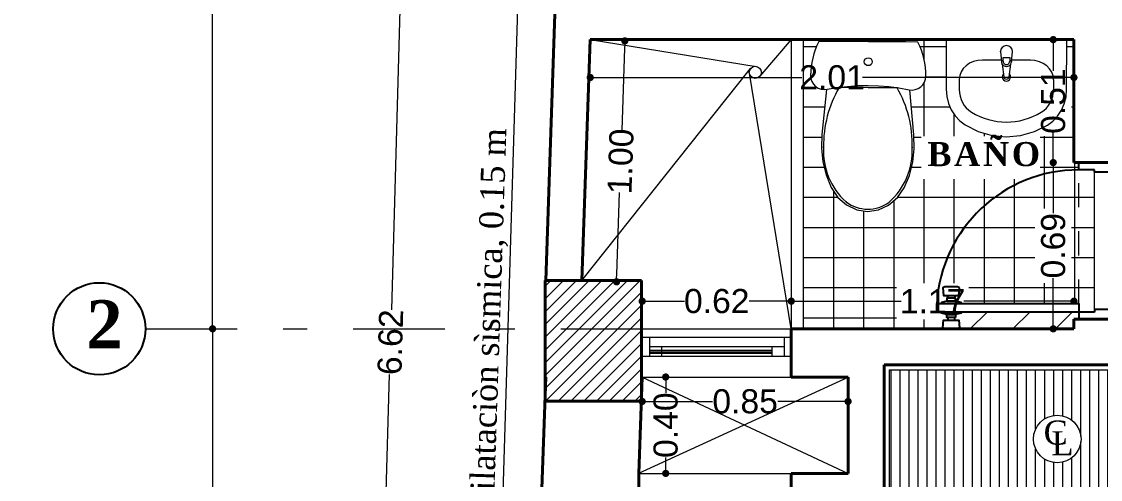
# Model space of a CAD drawing. Header units: inches. Extents: x 2908 to 3459, y -3172 to -55.
# Drawn here: x 3277.314 to 3281.791, y -185.343 to -183.443 of the extents above; entities that cross this region are included whole.
import ezdxf

# ---------------------------------------------------------------- set-up
doc = ezdxf.new("R2010")
doc.units = ezdxf.units.IN
doc.header["$MEASUREMENT"] = 0
doc.linetypes.add('ACAD_ISO03W100', pattern=[30, 12, -18])
doc.linetypes.add('DASHDOT', pattern=[25.4, 12.7, -6.35, 0, -6.35])
for name, color, linetype, lineweight in [('Capa2', 1, 'Continuous', 25), ('COTA', 1, 'Continuous', 9), ('Cotas', 8, 'Continuous', 18), ('E-EJES', 1, 'DASHDOT', 5), ('Estructura', 1, 'Continuous', 40), ('Interior - Furniture _Pen_No__75', 250, 'Continuous', 20), ('linea de linderos', 3, 'Continuous', 30), ('linmesa de proyecciones', 95, 'ACAD_ISO03W100', 5), ('MARCOS VENTANAS', 147, 'Continuous', 18), ('muebles madera', 44, 'Continuous', 18), ('muros 2', 5, 'Continuous', 40), ('muros bajitos', 4, 'Continuous', 15), ('PISO', 33, 'Continuous', 18)]:
    doc.layers.add(name, color=color, linetype=linetype, lineweight=lineweight)
for name, color, linetype in [('MUE', 124, 'Continuous'), ('TEXTO', 4, 'Continuous'), ('VIDRIOS', 130, 'Continuous')]:
    doc.layers.add(name, color=color, linetype=linetype)
doc.styles.add('Arial new', font='arial.ttf')
doc.styles.add('CONSTRUCTORA', font='times.ttf', dxfattribs={"height": 0.3})
doc.dimstyles.new('GUS', dxfattribs={"dimtxt": 0.1, "dimasz": 0.03, "dimexe": 0.05, "dimexo": 0.05, "dimgap": 0.005, "dimtad": 0, "dimzin": 1, "dimdsep": 46, "dimtxsty": 'Arial new', "dimblk": 'DOT', "dimcen": 0.01, "dimse1": 1, "dimse2": 1, "dimclrd": 1, "dimclre": 252, "dimclrt": 1, "dimaunit": 1, "dimadec": 0, "dimazin": 2, "dimtfac": 1, "dimtmove": 0, "dimatfit": 2, "dimldrblk": 'ARCHTICK', "dimfxl": 1, "dimlwd": -1, "dimlwe": -1, "dimarcsym": 1})

# ---------------------------------------------------------------- blocks, each defined once
blk = doc.blocks.new('_Dot')
at = {"color": 0, "linetype": 'ByBlock', "lineweight": -2}
blk.add_line((-0.5, 0), (-1, 0), dxfattribs=at)
at = {"color": 0, "linetype": 'ByBlock', "const_width": 0.5}
blk.add_lwpolyline([(-0.25, 0, 1), (0.25, 0, 1)], format="xyb", close=True, dxfattribs=at)
blk = doc.blocks.new('*D4509')
at = {"layer": 'COTA', "color": 1, "linetype": 'Continuous', "transparency": 16777216}
for p, q in [((3278.9373, -181.4933), (3278.8485, -184.6391)), ((3278.752, -188.054), (3278.8409, -184.9083))]:
    blk.add_line(p, q, dxfattribs=at)
at = {"layer": 'Defpoints', "color": 0, "transparency": 16777216}
for p in [(3278.9382, -181.4634), (3279.5802, -181.4815, -1.031), (3279.3932, -188.1022, -1.031)]:
    blk.add_point(p, dxfattribs=at)
at = {"layer": 'COTA', "color": 1, "transparency": 16777216, "xscale": 0.03, "yscale": 0.03, "zscale": 0.03}
for p, rotation in [((3278.9382, -181.4634), 88.38233466526347), ((3278.7512, -188.084), 268.3823346652634)]:
    blk.add_blockref('_Dot', p, dxfattribs=dict(at, rotation=rotation))
at = {"layer": 'COTA', "color": 1, "transparency": 16777216, "insert": (3278.8447, -184.7737), "char_height": 0.1, "attachment_point": 5, "rotation": 88.3823, "style": 'Arial new'}
blk.add_mtext('6.62', dxfattribs=at)
blk = doc.blocks.new('_ArchTick')
at = {"color": 0, "linetype": 'ByBlock', "const_width": 0.15}
blk.add_lwpolyline([(-0.5, -0.5), (0.5, 0.5)], dxfattribs=at)
blk = doc.blocks.new('LAVAMANOS PLANTA 2')
at = {"layer": 'Interior - Furniture _Pen_No__75', "color": 102, "linetype": 'Continuous'}
for p, q in [((2182.2038, 1651.3478), (2182.2038, 1651.1441)), ((2182.7038, 1651.3478), (2182.2038, 1651.3478)), ((2182.7038, 1651.1441), (2182.7038, 1651.3478)), ((2182.4288, 1651.3007), (2182.4328, 1651.2587)), ((2182.4402, 1651.2609), (2182.4402, 1651.2758)), ((2182.4402, 1651.2758), (2182.4674, 1651.2758)), ((2182.4674, 1651.2758), (2182.4674, 1651.2609)), ((2182.4748, 1651.2587), (2182.4788, 1651.3007)), ((2182.4322, 1651.2657), (2182.3548, 1651.2657)), ((2182.4361, 1651.2492), (2182.4427, 1651.1963)), ((2182.4649, 1651.1963), (2182.4716, 1651.2492)), ((2182.5529, 1651.2657), (2182.4755, 1651.2657)), ((2182.2582, 1651.1848), (2182.2582, 1651.1441)), ((2182.6495, 1651.1848), (2182.6495, 1651.1441)), ((2182.2038, 1651.1441), (2182.2062, 1651.1141)), ((2182.7014, 1651.1141), (2182.7038, 1651.1441)), ((2182.2062, 1651.1141), (2182.2134, 1651.0851)), ((2182.6943, 1651.0851), (2182.7014, 1651.1141)), ((2182.2134, 1651.0851), (2182.2251, 1651.058)), ((2182.2251, 1651.058), (2182.2409, 1651.0336)), ((2182.6668, 1651.0336), (2182.6826, 1651.058)), ((2182.6826, 1651.058), (2182.6943, 1651.0851)), ((2182.2409, 1651.0336), (2182.2604, 1651.0128)), ((2182.2604, 1651.0128), (2182.2829, 1650.9961)), ((2182.6248, 1650.9961), (2182.6473, 1651.0128)), ((2182.6473, 1651.0128), (2182.6668, 1651.0336)), ((2182.2829, 1650.9961), (2182.3372, 1650.9695)), ((2182.3372, 1650.9695), (2182.3947, 1650.9532)), ((2182.513, 1650.9532), (2182.5705, 1650.9695)), ((2182.5705, 1650.9695), (2182.6248, 1650.9961)), ((2182.3947, 1650.9532), (2182.4538, 1650.9478)), ((2182.4538, 1650.9478), (2182.513, 1650.9532))]:
    blk.add_line(p, q, dxfattribs=at)
for centre, major_axis, ratio, start_param, end_param in [((2182.4538, 1651.3007), (-0.0177, 0.0177), 1, 3.926991, 7.068583), ((2182.3549, 1651.1848), (-0.0967, 0), 0.835889, -1.570796, 0), ((2182.4538, 1651.2606), (0.0149, 0.0149), 1, 2.446421, 2.928157), ((2182.4538, 1651.2606), (0.0149, 0.0149), 1, 2.928157, 4.925825), ((2182.4538, 1651.2609), (-0.00962, 0.00962), 1, 0.785398, 3.926991), ((2182.4538, 1651.2606), (-0.0149, 0.0149), 1, 3.355029, 3.836764), ((2182.5527, 1651.1848), (0.0967, 0), 0.835889, 0, 1.570796), ((2182.4538, 1651.1959), (0.0124, 0.0124), 1, 7.869913, 12.550439), ((2182.4538, 1651.1977), (0.00791, 0.00791), 1, 2.480792, 5.373189), ((2182.3548, 1651.1441), (0, 0.1077), 0.896739, 1.570796, 2.644618), ((2182.5529, 1651.1441), (0, 0.1077), 0.896739, 3.638567, 4.712389), ((2182.4538, 1651.3478), (0, 0.3394), 0.896739, 2.644618, 3.638567)]:
    blk.add_ellipse(centre, major_axis=major_axis, ratio=ratio, start_param=start_param, end_param=end_param, dxfattribs=at)
for p in [(2182.4288, 1651.3007), (2182.4361, 1651.2492), (2182.4748, 1651.2587), (2182.4649, 1651.1963)]:
    blk.add_point(p, dxfattribs=at)
blk = doc.blocks.new('SANITARIO PLANTA 2')
at = {"layer": 'Interior - Furniture _Pen_No__75', "color": 102, "linetype": 'Continuous'}
for p, q in [((2181.7574, 1651.3327), (2181.7512, 1651.3172)), ((2181.7645, 1651.3478), (2181.7574, 1651.3327)), ((2182.138, 1651.3478), (2181.7645, 1651.3478)), ((2182.0922, 1651.3478), (2181.8103, 1651.3478)), ((2182.1451, 1651.3327), (2182.138, 1651.3478)), ((2182.1513, 1651.3172), (2182.1451, 1651.3327)), ((2181.7415, 1651.2853), (2181.7381, 1651.269)), ((2181.7459, 1651.3014), (2181.7415, 1651.2853)), ((2181.7512, 1651.3172), (2181.7459, 1651.3014)), ((2182.1566, 1651.3014), (2182.1513, 1651.3172)), ((2182.161, 1651.2853), (2182.1566, 1651.3014)), ((2182.1644, 1651.269), (2182.161, 1651.2853)), ((2181.7357, 1651.2525), (2181.7342, 1651.2359)), ((2181.7381, 1651.269), (2181.7357, 1651.2525)), ((2182.1668, 1651.2525), (2182.1644, 1651.269)), ((2182.1683, 1651.2359), (2182.1668, 1651.2525)), ((2181.7342, 1651.2359), (2181.7337, 1651.2193)), ((2181.7337, 1651.2193), (2181.735, 1651.2077)), ((2181.735, 1651.2077), (2181.7388, 1651.1968)), ((2182.1637, 1651.1968), (2182.1675, 1651.2077)), ((2182.1675, 1651.2077), (2182.1687, 1651.2193)), ((2182.1687, 1651.2193), (2182.1683, 1651.2359)), ((2181.7388, 1651.1968), (2181.7449, 1651.1869)), ((2181.7449, 1651.1869), (2181.753, 1651.1786)), ((2181.753, 1651.1786), (2181.7628, 1651.1723)), ((2181.7628, 1651.1723), (2181.7737, 1651.1683)), ((2181.7737, 1651.1683), (2181.7852, 1651.1668)), ((2181.7936, 1651.1675), (2181.7779, 1650.9974)), ((2181.7852, 1651.1668), (2181.7967, 1651.1678)), ((2181.7967, 1651.1678), (2181.835, 1651.1746)), ((2181.835, 1651.1746), (2181.8736, 1651.1794)), ((2181.9512, 1651.1747), (2181.8423, 1651.1747)), ((2181.8736, 1651.1794), (2181.9124, 1651.1824)), ((2181.9124, 1651.1824), (2181.9512, 1651.1833)), ((2181.9512, 1651.1833), (2181.9901, 1651.1824)), ((2182.0602, 1651.1747), (2181.9512, 1651.1747)), ((2181.9901, 1651.1824), (2182.0289, 1651.1794)), ((2182.0289, 1651.1794), (2182.0675, 1651.1746)), ((2182.0675, 1651.1746), (2182.1057, 1651.1678)), ((2182.1057, 1651.1678), (2182.1173, 1651.1668)), ((2182.1246, 1650.9974), (2182.1089, 1651.1675)), ((2182.1173, 1651.1668), (2182.1288, 1651.1683)), ((2182.1288, 1651.1683), (2182.1397, 1651.1723)), ((2182.1397, 1651.1723), (2182.1494, 1651.1786)), ((2182.1494, 1651.1786), (2182.1576, 1651.1869)), ((2182.1576, 1651.1869), (2182.1637, 1651.1968)), ((2181.7779, 1650.9974), (2181.7763, 1650.9457)), ((2182.1262, 1650.9457), (2182.1246, 1650.9974)), ((2181.7763, 1650.9457), (2181.7818, 1650.8943)), ((2182.1207, 1650.8943), (2182.1262, 1650.9457)), ((2181.7818, 1650.8943), (2181.7942, 1650.8446)), ((2182.1083, 1650.8446), (2182.1207, 1650.8943)), ((2181.7942, 1650.8446), (2181.8132, 1650.7976)), ((2182.0892, 1650.7976), (2182.1083, 1650.8446)), ((2181.8132, 1650.7976), (2181.8388, 1650.7605)), ((2182.0636, 1650.7605), (2182.0892, 1650.7976)), ((2181.8388, 1650.7605), (2181.8719, 1650.7319)), ((2182.0306, 1650.7319), (2182.0636, 1650.7605)), ((2181.8719, 1650.7319), (2181.9102, 1650.714)), ((2181.9102, 1650.714), (2181.9512, 1650.7078)), ((2181.9512, 1650.7164), (2181.9512, 1650.7164)), ((2181.9512, 1650.7078), (2181.9923, 1650.714)), ((2181.9923, 1650.714), (2182.0306, 1650.7319)), ((2182.0323, 1650.7432), (2182.0323, 1650.7432))]:
    blk.add_line(p, q, dxfattribs=at)
for centre, major_axis, start_param, end_param in [((2181.9512, 1651.2728), (-0.0106, 0.0106), 3.926991, 10.210176), ((2182.2093, 1650.9598), (0.3008, 0.3008), 1.826518, 2.379825), ((2181.6931, 1650.9598), (0.3008, 0.3008), 5.474157, 6.027464), ((2182.0407, 1650.9355), (0.1817, 0.1817), 2.300429, 3.201361), ((2181.8618, 1650.9355), (0.1817, 0.1817), 4.65262, 5.553553), ((2181.9521, 1650.855), (-0.098, 0.098), 1.723987, 2.350337), ((2181.9504, 1650.855), (-0.098, 0.098), 2.362052, 2.988402)]:
    blk.add_ellipse(centre, major_axis=major_axis, ratio=1, start_param=start_param, end_param=end_param, dxfattribs=at)
for p in [(2182.0602, 1651.1747), (2181.7842, 1650.9498), (2182.1183, 1650.9498), (2181.8702, 1650.7432)]:
    blk.add_point(p, dxfattribs=at)
blk = doc.blocks.new('puerta baño')
at = {"layer": 'linmesa de proyecciones', "color": 3, "ltscale": 0.001}
for p, q in [((2041.4205, 1040.6659), (2041.9755, 1040.6659)), ((2041.3955, 1040.5359), (2041.9655, 1040.5359))]:
    blk.add_line(p, q, dxfattribs=at)
at = {"layer": 'MUE', "color": 3}
for p, q in [((2041.3855, 1040.6659), (2041.3855, 1041.2548)), ((2041.3855, 1041.2548), (2041.4205, 1041.2548)), ((2041.4205, 1041.2548), (2041.4205, 1040.6659)), ((2041.3855, 1040.6659), (2041.3555, 1040.6659)), ((2041.4205, 1040.6659), (2041.3855, 1040.6659)), ((2041.3855, 1040.6009), (2041.3855, 1040.6659)), ((2041.3855, 1040.6009), (2041.3855, 1040.6359)), ((2041.9755, 1040.6659), (2042.0055, 1040.6659)), ((2041.9755, 1040.6009), (2041.9755, 1040.6659)), ((2041.3955, 1040.6009), (2041.3855, 1040.6009)), ((2041.3955, 1040.6009), (2041.3855, 1040.6009)), ((2041.3955, 1040.5359), (2041.3955, 1040.6009)), ((2041.9655, 1040.5359), (2041.9655, 1040.6009)), ((2041.9655, 1040.6009), (2041.9755, 1040.6009)), ((2041.3555, 1040.5359), (2041.3955, 1040.5359)), ((2042.0055, 1040.5359), (2041.9655, 1040.5359))]:
    blk.add_line(p, q, dxfattribs=at)
for points in [[(2041.3204, 1041.1606), (2041.3157, 1041.1687), (2041.3157, 1041.221), (2041.3204, 1041.2291), (2041.3517, 1041.2263), (2041.3517, 1041.1634), (2041.3204, 1041.1606)], [(2041.3517, 1041.1803), (2041.3633, 1041.1803), (2041.3633, 1041.2094), (2041.3517, 1041.2094)], [(2041.3633, 1041.1768), (2041.3633, 1041.2129), (2041.3749, 1041.2129), (2041.3749, 1041.1768), (2041.3633, 1041.1768)], [(2041.3855, 1041.1543), (2041.3809, 1041.1543), (2041.3749, 1041.1768), (2041.3749, 1041.2129), (2041.3809, 1041.2353), (2041.3855, 1041.2353), (2041.3855, 1041.1543)], [(2041.4205, 1041.1543), (2041.4251, 1041.1543), (2041.4311, 1041.1768), (2041.4311, 1041.2129), (2041.4251, 1041.2353), (2041.4205, 1041.2353), (2041.4205, 1041.1543)], [(2041.4427, 1041.1768), (2041.4427, 1041.2129), (2041.4311, 1041.2129), (2041.4311, 1041.1768), (2041.4427, 1041.1768)], [(2041.4543, 1041.1803), (2041.4427, 1041.1803), (2041.4427, 1041.2094), (2041.4543, 1041.2094)], [(2041.4856, 1041.1606), (2041.4903, 1041.1687), (2041.4903, 1041.221), (2041.4856, 1041.2291), (2041.4543, 1041.2263), (2041.4543, 1041.1634), (2041.4856, 1041.1606)]]:
    blk.add_lwpolyline(points, dxfattribs=at)
blk.add_arc((2041.3855, 1040.6659), 0.59, 0, 86.5991, dxfattribs=at)
at = {"layer": 'PISO', "color": 31}
blk.add_line((2041.3955, 1040.6009), (2041.9655, 1040.6009), dxfattribs=at)
blk = doc.blocks.new('*D4595')
at = {"layer": 'COTA', "color": 1, "linetype": 'Continuous', "transparency": 16777216}
for p, q in [((3280.9234, -185.5273), (3281.4777, -185.5273)), ((3282.2923, -185.5273), (3281.738, -185.5273))]:
    blk.add_line(p, q, dxfattribs=at)
at = {"layer": 'Defpoints', "color": 0, "transparency": 16777216}
for p in [(3280.8934, -184.8681), (3282.3223, -184.8681), (3282.3223, -185.5273)]:
    blk.add_point(p, dxfattribs=at)
at = {"layer": 'COTA', "color": 1, "transparency": 16777216, "xscale": 0.03, "yscale": 0.03, "zscale": 0.03, "rotation": 180}
blk.add_blockref('_Dot', (3280.8934, -185.5273), dxfattribs=at)
at = {"layer": 'COTA', "color": 1, "transparency": 16777216, "xscale": 0.03, "yscale": 0.03, "zscale": 0.03}
blk.add_blockref('_Dot', (3282.3223, -185.5273), dxfattribs=at)
at = {"layer": 'COTA', "color": 1, "transparency": 16777216, "insert": (3281.6078, -185.5273), "char_height": 0.1, "attachment_point": 5, "style": 'Arial new'}
blk.add_mtext('1.43', dxfattribs=at)
blk = doc.blocks.new('*D4604')
at = {"layer": 'COTA', "color": 1, "linetype": 'Continuous', "transparency": 16777216}
for p, q in [((3281.5948, -183.5481), (3281.5948, -183.648)), ((3281.5948, -183.9983), (3281.5948, -183.8984))]:
    blk.add_line(p, q, dxfattribs=at)
at = {"layer": 'Defpoints', "color": 0, "transparency": 16777216}
for p in [(3281.6806, -183.5181), (3281.5948, -184.0283), (3281.6806, -184.0283)]:
    blk.add_point(p, dxfattribs=at)
at = {"layer": 'COTA', "color": 1, "transparency": 16777216, "xscale": 0.03, "yscale": 0.03, "zscale": 0.03}
for p, rotation in [((3281.5948, -183.5181), 90), ((3281.5948, -184.0283), 270)]:
    blk.add_blockref('_Dot', p, dxfattribs=dict(at, rotation=rotation))
at = {"layer": 'COTA', "color": 1, "transparency": 16777216, "insert": (3281.5948, -183.7732), "char_height": 0.1, "attachment_point": 5, "rotation": 90, "style": 'Arial new'}
blk.add_mtext('0.51', dxfattribs=at)
blk = doc.blocks.new('*D4605')
at = {"layer": 'COTA', "color": 1, "linetype": 'Continuous', "transparency": 16777216}
for p, q in [((3281.5948, -184.0583), (3281.5948, -184.2382)), ((3281.5948, -184.6881), (3281.5948, -184.5082))]:
    blk.add_line(p, q, dxfattribs=at)
at = {"layer": 'Defpoints', "color": 0, "transparency": 16777216}
for p in [(3281.6806, -184.0283), (3281.5948, -184.7181), (3281.6806, -184.7181)]:
    blk.add_point(p, dxfattribs=at)
at = {"layer": 'COTA', "color": 1, "transparency": 16777216, "xscale": 0.03, "yscale": 0.03, "zscale": 0.03}
for p, rotation in [((3281.5948, -184.0283), 90), ((3281.5948, -184.7181), 270)]:
    blk.add_blockref('_Dot', p, dxfattribs=dict(at, rotation=rotation))
at = {"layer": 'COTA', "color": 1, "transparency": 16777216, "insert": (3281.5948, -184.3732), "char_height": 0.1, "attachment_point": 5, "rotation": 90, "style": 'Arial new'}
blk.add_mtext('0.69', dxfattribs=at)
blk = doc.blocks.new('*D4606')
at = {"layer": 'COTA', "color": 1, "linetype": 'Continuous', "transparency": 16777216}
for p, q in [((3279.7036, -183.675), (3280.551, -183.675)), ((3281.6506, -183.675), (3280.8032, -183.675))]:
    blk.add_line(p, q, dxfattribs=at)
at = {"layer": 'Defpoints', "color": 0, "transparency": 16777216}
for p in [(3279.6736, -183.5181), (3281.6806, -183.5181), (3281.6806, -183.675)]:
    blk.add_point(p, dxfattribs=at)
at = {"layer": 'COTA', "color": 1, "transparency": 16777216, "xscale": 0.03, "yscale": 0.03, "zscale": 0.03, "rotation": 180}
blk.add_blockref('_Dot', (3279.6736, -183.675), dxfattribs=at)
at = {"layer": 'COTA', "color": 1, "transparency": 16777216, "xscale": 0.03, "yscale": 0.03, "zscale": 0.03}
blk.add_blockref('_Dot', (3281.6806, -183.675), dxfattribs=at)
at = {"layer": 'COTA', "color": 1, "transparency": 16777216, "insert": (3280.6771, -183.675), "char_height": 0.1, "attachment_point": 5, "style": 'Arial new'}
blk.add_mtext('2.01', dxfattribs=at)
blk = doc.blocks.new('*D4607')
at = {"layer": 'COTA', "color": 1, "linetype": 'Continuous', "transparency": 16777216}
for p, q in [((3279.9868, -184.948), (3279.9868, -184.9833)), ((3279.9868, -185.288), (3279.9868, -185.2527))]:
    blk.add_line(p, q, dxfattribs=at)
at = {"layer": 'Defpoints', "color": 0, "transparency": 16777216}
for p in [(3279.8892, -184.918), (3279.9868, -184.918), (3279.8755, -185.318)]:
    blk.add_point(p, dxfattribs=at)
at = {"layer": 'COTA', "color": 1, "transparency": 16777216, "xscale": 0.03, "yscale": 0.03, "zscale": 0.03}
for p, rotation in [((3279.9868, -184.918), 90), ((3279.9868, -185.318), 270)]:
    blk.add_blockref('_Dot', p, dxfattribs=dict(at, rotation=rotation))
at = {"layer": 'COTA', "color": 1, "transparency": 16777216, "insert": (3279.9868, -185.118), "char_height": 0.1, "attachment_point": 5, "rotation": 90, "style": 'Arial new'}
blk.add_mtext('0.40', dxfattribs=at)
blk = doc.blocks.new('*D4608')
at = {"layer": 'COTA', "color": 1, "linetype": 'Continuous', "transparency": 16777216}
for p, q in [((3279.9192, -185.0194), (3280.1811, -185.0194)), ((3280.7134, -185.0194), (3280.4516, -185.0194))]:
    blk.add_line(p, q, dxfattribs=at)
at = {"layer": 'Defpoints', "color": 0, "transparency": 16777216}
for p in [(3279.8892, -184.918), (3280.7434, -185.0194), (3280.7434, -185.1209)]:
    blk.add_point(p, dxfattribs=at)
at = {"layer": 'COTA', "color": 1, "transparency": 16777216, "xscale": 0.03, "yscale": 0.03, "zscale": 0.03, "rotation": 180}
blk.add_blockref('_Dot', (3279.8892, -185.0194), dxfattribs=at)
at = {"layer": 'COTA', "color": 1, "transparency": 16777216, "xscale": 0.03, "yscale": 0.03, "zscale": 0.03}
blk.add_blockref('_Dot', (3280.7434, -185.0194), dxfattribs=at)
at = {"layer": 'COTA', "color": 1, "transparency": 16777216, "insert": (3280.3163, -185.0194), "char_height": 0.1, "attachment_point": 5, "style": 'Arial new'}
blk.add_mtext('0.85', dxfattribs=at)
blk = doc.blocks.new('*D4612')
at = {"layer": 'COTA', "color": 1, "linetype": 'Continuous', "transparency": 16777216}
for p, q in [((3279.8162, -183.5531), (3279.8044, -183.8931)), ((3279.7837, -184.493), (3279.7955, -184.153))]:
    blk.add_line(p, q, dxfattribs=at)
at = {"layer": 'Defpoints', "color": 0, "transparency": 16777216}
for p in [(3279.6736, -183.5181), (3279.8172, -183.5231), (3279.6391, -184.518)]:
    blk.add_point(p, dxfattribs=at)
at = {"layer": 'COTA', "color": 1, "transparency": 16777216, "xscale": 0.03, "yscale": 0.03, "zscale": 0.03}
for p, rotation in [((3279.8172, -183.5231), 88.01868301857832), ((3279.7827, -184.523), 268.0186830185783)]:
    blk.add_blockref('_Dot', p, dxfattribs=dict(at, rotation=rotation))
at = {"layer": 'COTA', "color": 1, "transparency": 16777216, "insert": (3279.8, -184.023), "char_height": 0.1, "attachment_point": 5, "rotation": 88.0187, "style": 'Arial new'}
blk.add_mtext('1.00', dxfattribs=at)
blk = doc.blocks.new('*D4613')
at = {"layer": 'COTA', "color": 1, "linetype": 'Continuous', "transparency": 16777216}
for p, q in [((3279.9192, -184.6034), (3280.0642, -184.6034)), ((3280.4778, -184.6034), (3280.3329, -184.6034))]:
    blk.add_line(p, q, dxfattribs=at)
at = {"layer": 'Defpoints', "color": 0, "transparency": 16777216}
for p in [(3280.5078, -184.6034), (3279.8892, -184.7181), (3280.5078, -184.7181)]:
    blk.add_point(p, dxfattribs=at)
at = {"layer": 'COTA', "color": 1, "transparency": 16777216, "xscale": 0.03, "yscale": 0.03, "zscale": 0.03, "rotation": 180}
blk.add_blockref('_Dot', (3279.8892, -184.6034), dxfattribs=at)
at = {"layer": 'COTA', "color": 1, "transparency": 16777216, "xscale": 0.03, "yscale": 0.03, "zscale": 0.03}
blk.add_blockref('_Dot', (3280.5078, -184.6034), dxfattribs=at)
at = {"layer": 'COTA', "color": 1, "transparency": 16777216, "insert": (3280.1985, -184.6034), "char_height": 0.1, "attachment_point": 5, "style": 'Arial new'}
blk.add_mtext('0.62', dxfattribs=at)
blk = doc.blocks.new('*D4614')
at = {"layer": 'COTA', "color": 1, "linetype": 'Continuous', "transparency": 16777216}
for p, q in [((3280.5378, -184.6034), (3280.964, -184.6034)), ((3281.6506, -184.6034), (3281.2244, -184.6034))]:
    blk.add_line(p, q, dxfattribs=at)
at = {"layer": 'Defpoints', "color": 0, "transparency": 16777216}
for p in [(3280.5078, -184.6034), (3280.5078, -184.7181), (3281.6806, -184.7181)]:
    blk.add_point(p, dxfattribs=at)
at = {"layer": 'COTA', "color": 1, "transparency": 16777216, "xscale": 0.03, "yscale": 0.03, "zscale": 0.03}
for p, rotation in [((3280.5078, -184.6034), 179.9999999999556), ((3281.6806, -184.6034), 359.9999999999555)]:
    blk.add_blockref('_Dot', p, dxfattribs=dict(at, rotation=rotation))
at = {"layer": 'COTA', "color": 1, "transparency": 16777216, "insert": (3281.0942, -184.6034), "char_height": 0.1, "attachment_point": 5, "style": 'Arial new'}
blk.add_mtext('1.17', dxfattribs=at)
blk = doc.blocks.new('*D4858')
at = {"layer": 'COTA', "color": 1, "linetype": 'Continuous', "transparency": 16777216}
for p, q in [((3278.1066, -181.7115), (3278.1066, -183.0651)), ((3278.1066, -184.688), (3278.1066, -183.3344))]:
    blk.add_line(p, q, dxfattribs=at)
at = {"layer": 'Defpoints', "color": 0, "transparency": 16777216}
for p in [(3277.8279, -181.6815), (3277.8279, -184.718), (3278.1066, -184.718)]:
    blk.add_point(p, dxfattribs=at)
at = {"layer": 'COTA', "color": 1, "transparency": 16777216, "xscale": 0.03, "yscale": 0.03, "zscale": 0.03}
for p, rotation in [((3278.1066, -181.6815), 90), ((3278.1066, -184.718), 270)]:
    blk.add_blockref('_Dot', p, dxfattribs=dict(at, rotation=rotation))
at = {"layer": 'COTA', "color": 1, "transparency": 16777216, "insert": (3278.1066, -183.1998), "char_height": 0.1, "attachment_point": 5, "rotation": 90, "style": 'Arial new'}
blk.add_mtext('3.04', dxfattribs=at)
blk = doc.blocks.new('*D4859')
at = {"layer": 'COTA', "color": 1, "linetype": 'Continuous', "transparency": 16777216}
for p, q in [((3278.1066, -184.748), (3278.1066, -186.1754)), ((3278.1066, -187.8726), (3278.1066, -186.4453))]:
    blk.add_line(p, q, dxfattribs=at)
at = {"layer": 'Defpoints', "color": 0, "transparency": 16777216}
for p in [(3277.8279, -184.718), (3277.8279, -187.9026), (3278.1066, -187.9026)]:
    blk.add_point(p, dxfattribs=at)
at = {"layer": 'COTA', "color": 1, "transparency": 16777216, "xscale": 0.03, "yscale": 0.03, "zscale": 0.03}
for p, rotation in [((3278.1066, -184.718), 90), ((3278.1066, -187.9026), 270)]:
    blk.add_blockref('_Dot', p, dxfattribs=dict(at, rotation=rotation))
at = {"layer": 'COTA', "color": 1, "transparency": 16777216, "insert": (3278.1066, -186.3103), "char_height": 0.1, "attachment_point": 5, "rotation": 90, "style": 'Arial new'}
blk.add_mtext('3.18', dxfattribs=at)
blk = doc.blocks.new('estructura 4')
at = {"layer": 'muros bajitos'}
h = blk.add_hatch(dxfattribs=at)
h.set_pattern_fill('ANSI31', color=256, scale=0.3, style=0)
h.set_pattern_definition([(45, (106.67317, -62.25497), (-0.0265165043, 0.0265165043), [])])
h.paths.add_polyline_path([(3382.2329, -208.9933), (3381.8326, -208.9933), (3381.8327, -209.4933), (3382.2329, -209.4933)])
at = {"layer": 'Estructura'}
for p, q in [((3381.8327, -209.4933), (3381.8327, -208.9933)), ((3381.8327, -208.9933), (3382.2329, -208.9933)), ((3382.2329, -208.9933), (3382.2329, -209.4933)), ((3382.2329, -209.4933), (3381.8327, -209.4933))]:
    blk.add_line(p, q, dxfattribs=at)

msp = doc.modelspace()

# ---------------------------------------------------------------- hatches: boundary and pattern name
at = {"layer": 'COTA'}
h = msp.add_hatch(dxfattribs=at)
h.set_pattern_fill('ANSI31', color=256, style=0)
h.set_pattern_definition([(45, (-0.06581, 0.20293), (-0.0883883476, 0.0883883476), [])])
h.paths.add_polyline_path([(3281.6806, -184.7181), (3281.6806, -184.6783), (3281.7006, -184.6783), (3281.7006, -184.6483), (3281.2121, -184.6483), (3281.2121, -184.6529), (3281.1896, -184.6589), (3281.1896, -184.6706), (3281.1861, -184.6706), (3281.1861, -184.6822), (3281.2031, -184.6822), (3281.2062, -184.7181)])
at = {"layer": 'muebles madera'}
h = msp.add_hatch(dxfattribs=at)
h.set_pattern_fill('LINE', color=256, scale=0.3, angle=90, style=0)
h.set_pattern_definition([(90, (-0.065792, 0.002835), (-0.0375, 2e-18), [])])
h.paths.add_polyline_path([(3280.9134, -184.8881), (3280.9134, -185.4181), (3282.3023, -185.4181), (3282.3023, -184.8881)])
h.paths.add_polyline_path([(3281.71, -185.1753, -1), (3281.5129, -185.1753, -1)], flags=16)
h.paths.add_polyline_path([(3280.8986, -185.1179), (3281.0326, -185.1179), (3281.0326, -185.2679), (3280.8986, -185.2679)], flags=9)
h.paths.add_polyline_path([(3280.8681, -185.073), (3281.0061, -185.073), (3281.0061, -185.2252), (3280.8681, -185.2252)], flags=9)

# ---------------------------------------------------------------- linework, layer by layer
at = {"layer": 'Capa2'}
msp.add_circle((3277.6366, -184.718), 0.1912, dxfattribs=at)
at = {"layer": 'E-EJES', "ltscale": 0.03}
msp.add_line((3277.8279, -184.718), (3293.0976, -184.718), dxfattribs=at)
at = {"layer": 'MARCOS VENTANAS'}
for p, q in [((3279.8892, -184.7531), (3280.5078, -184.7531)), ((3279.9192, -184.7531), (3279.9192, -184.8331)), ((3280.4778, -184.7531), (3280.4778, -184.8331)), ((3280.4778, -184.7531), (3280.4778, -184.8331)), ((3280.5078, -184.8331), (3279.8892, -184.8331)), ((3280.4778, -184.7931), (3279.9192, -184.7931)), ((3279.9692, -184.7931), (3279.9692, -184.8331)), ((3280.4278, -184.7931), (3280.4278, -184.8331))]:
    msp.add_line(p, q, dxfattribs=at)
at = {"layer": 'muebles madera'}
for q in [(3282.3023, -184.8881), (3280.9134, -185.4181)]:
    msp.add_line((3280.9134, -184.8881), q, dxfattribs=at)
msp.add_circle((3281.6114, -185.1753), 0.0986, dxfattribs=at)
at = {"layer": 'muros 2'}
for p, q in [((3279.489, -184.518), (3279.5802, -181.882)), ((3279.6391, -184.518), (3279.6736, -183.5181)), ((3279.6736, -183.5181), (3281.6806, -183.5181)), ((3281.6806, -183.5181), (3281.6806, -184.0283)), ((3281.6806, -184.0283), (3281.8306, -184.0283)), ((3281.8306, -184.6783), (3281.6806, -184.6783)), ((3281.6806, -184.6783), (3281.6806, -184.7181)), ((3280.5078, -184.7181), (3281.6806, -184.7181)), ((3280.5078, -184.7181), (3280.5078, -184.918)), ((3280.5078, -184.8681), (3280.5078, -184.7181)), ((3280.5078, -184.8681), (3280.5078, -184.7181)), ((3280.8934, -184.8681), (3280.8934, -185.5078)), ((3280.8934, -184.8681), (3282.3223, -184.8681)), ((3279.3967, -187.6031), (3279.489, -184.918)), ((3279.8755, -185.318), (3279.8892, -184.918)), ((3280.5078, -184.918), (3280.7434, -184.918)), ((3280.7434, -184.918), (3280.7434, -185.318)), ((3280.7434, -185.318), (3280.7434, -184.918)), ((3279.8755, -185.318), (3279.8755, -185.468)), ((3280.5078, -185.318), (3280.7434, -185.318)), ((3280.5078, -185.468), (3280.5078, -185.318))]:
    msp.add_line(p, q, dxfattribs=at)
at = {"layer": 'muros bajitos'}
for p, q in [((3279.2236, -188.3569), (3279.4301, -181.482)), ((3279.2236, -188.3569), (3279.4301, -181.482)), ((3279.8892, -184.7181), (3280.5078, -184.7181)), ((3279.8755, -185.3175), (3280.7434, -184.918)), ((3279.8892, -184.918), (3280.7434, -185.318)), ((3279.8892, -184.918), (3280.5078, -184.918)), ((3279.8755, -185.318), (3280.5078, -185.318))]:
    msp.add_line(p, q, dxfattribs=at)
at = {"layer": 'PISO'}
for p, q in [((3279.6736, -183.5181), (3280.3626, -183.6291)), ((3280.5078, -183.5181), (3280.3776, -183.67)), ((3280.5078, -183.5181), (3280.5078, -184.7181)), ((3280.5578, -183.5181), (3280.5578, -184.7181)), ((3280.5592, -183.599), (3280.5592, -183.5181)), ((3280.6842, -183.5264), (3280.6842, -183.5181)), ((3280.8092, -183.527), (3280.8092, -183.5181)), ((3280.9342, -183.5276), (3280.9342, -183.5181)), ((3281.0592, -183.6023), (3281.0592, -183.5181)), ((3280.5578, -183.5471), (3280.6126, -183.5471)), ((3281.0418, -183.5471), (3281.1508, -183.5471)), ((3281.6508, -183.5471), (3281.6806, -183.5471)), ((3279.6391, -184.518), (3280.339, -183.6382)), ((3280.5078, -184.7181), (3280.3339, -183.6578)), ((3281.066, -183.6721), (3281.1505, -183.6721)), ((3281.6708, -183.6721), (3281.6806, -183.6721)), ((3281.0592, -183.918), (3281.0592, -183.6966)), ((3280.5592, -184.7181), (3280.5592, -183.7511)), ((3280.5578, -183.7971), (3280.6463, -183.7971)), ((3281.0064, -183.7971), (3281.1659, -183.7971)), ((3281.6708, -183.7971), (3281.6806, -183.7971)), ((3281.1842, -183.918), (3281.1842, -183.8298)), ((3280.5578, -183.9221), (3280.6348, -183.9221)), ((3281.0168, -183.9221), (3281.047, -183.9221)), ((3281.3092, -183.918), (3281.3092, -183.9062)), ((3281.4342, -183.918), (3281.4342, -183.9177)), ((3281.5412, -183.9221), (3281.6806, -183.9221)), ((3281.5592, -184.0755), (3281.5592, -183.9184)), ((3281.6842, -184.0586), (3281.6842, -184.0283)), ((3280.5578, -184.0471), (3280.6444, -184.0471)), ((3281.0065, -184.0471), (3281.047, -184.0471)), ((3281.5412, -184.0471), (3281.7006, -184.0471)), ((3281.5592, -184.2182), (3281.5592, -184.0755)), ((3281.6842, -184.6133), (3281.6842, -184.0586)), ((3281.0592, -184.5282), (3281.0592, -184.0971)), ((3281.1842, -184.3629), (3281.1842, -184.0971)), ((3281.3092, -184.2068), (3281.3092, -184.0971)), ((3281.4342, -184.1219), (3281.4342, -184.0971)), ((3280.6842, -184.7181), (3280.6842, -184.1479)), ((3281.4342, -184.6133), (3281.4342, -184.1219)), ((3280.5578, -184.1721), (3280.7007, -184.1721)), ((3280.9342, -184.7181), (3280.9342, -184.1858)), ((3280.9494, -184.1721), (3281.3523, -184.1721)), ((3281.3092, -184.6133), (3281.3092, -184.2068)), ((3281.3523, -184.1721), (3281.7006, -184.1721)), ((3281.7006, -184.1721), (3281.7656, -184.1721)), ((3280.8092, -184.7181), (3280.8092, -184.2288)), ((3280.5578, -184.2971), (3281.2265, -184.2971)), ((3281.2265, -184.2971), (3281.5187, -184.2971)), ((3281.6708, -184.2971), (3281.7006, -184.2971)), ((3281.7006, -184.2971), (3281.7656, -184.2971)), ((3281.1842, -184.5282), (3281.1842, -184.3629)), ((3280.5578, -184.4221), (3281.1557, -184.4221)), ((3281.1557, -184.4221), (3281.5187, -184.4221)), ((3281.6708, -184.4221), (3281.7006, -184.4221)), ((3281.7006, -184.4221), (3281.7656, -184.4221)), ((3280.5578, -184.5471), (3280.944, -184.5471)), ((3281.2444, -184.5471), (3281.7006, -184.5471)), ((3281.5592, -184.6133), (3281.5592, -184.5282)), ((3281.7006, -184.5471), (3281.7656, -184.5471)), ((3280.5578, -184.6721), (3280.944, -184.6721)), ((3281.0592, -184.7181), (3281.0592, -184.6787))]:
    msp.add_line(p, q, dxfattribs=at)
msp.add_circle((3280.3586, -183.6538), 0.025, dxfattribs=at)
at = {"layer": 'VIDRIOS'}
for p, q in [((3279.9192, -184.8081), (3280.4278, -184.8081)), ((3279.9192, -184.8181), (3280.4278, -184.8181))]:
    msp.add_line(p, q, dxfattribs=at)

# ---------------------------------------------------------------- block references
at = {"color": 102, "xscale": 1.099999999999871, "yscale": 1.099999999999871, "zscale": 1.099999999999871, "rotation": 359.7235015287651}
msp.add_blockref('SANITARIO PLANTA 2', (871.9434, -1988.4059), dxfattribs=at)
at = {"color": 102, "rotation": 359.8487863830744}
msp.add_blockref('LAVAMANOS PLANTA 2', (1094.5965, -1829.1029), dxfattribs=at)
at = {"layer": 'Cotas', "rotation": 90}
msp.add_blockref('puerta baño', (4322.3664, -2226.0339), dxfattribs=at)
at = {"layer": 'linea de linderos'}
msp.add_blockref('estructura 4', (-102.3468, 24.4753), dxfattribs=at)

# ---------------------------------------------------------------- texts
at = {"layer": 'TEXTO', "style": 'CONSTRUCTORA'}
msp.add_text('Dilataciòn sìsmica, 0.15 m', height=0.1, rotation=88.0994, dxfattribs=at).set_placement((3279.2722, -185.5007))
at = {"layer": 'TEXTO', "insert": (3281.072, -183.943, -0.0001), "char_height": 0.1, "width": 2.362761, "attachment_point": 1, "style": 'CONSTRUCTORA'}
msp.add_mtext('{\\fTimes New Roman|b1|i0|c0|p18;\\T1.1;BAÑO}', dxfattribs=at)
at = {"layer": 'TEXTO', "insert": (3277.5823, -184.5993), "char_height": 0.2, "width": 4.725521, "attachment_point": 1, "rotation": 359.9982, "style": 'CONSTRUCTORA'}
msp.add_mtext('{\\fTimes New Roman|b1|i0|c0|p18;\\T1.1;2}', dxfattribs=at)
at = {"layer": 'TEXTO', "char_height": 0.1, "attachment_point": 7, "rotation": 0.0038, "style": 'CONSTRUCTORA'}
for s, insert in [('\\pi0.66159;C', (3280.8931, -185.2002)), ('\\pi0.66357;L', (3280.9236, -185.2429))]:
    msp.add_mtext_dynamic_manual_height_columns(s, width=1.411208, gutter_width=12.5, heights=[0], dxfattribs=dict(at, insert=insert))

# ---------------------------------------------------------------- dimensions: what is measured, and where the dimension line sits
at = {"layer": 'COTA'}
for p1, p2, distance, picture, middle in [((3279.3932, -188.1022), (3279.5802, -181.4815), 0.6422, '*D4509', (3278.8447, -184.7737, 1.031)), ((3279.6391, -184.518), (3279.6736, -183.5181), -0.1437, '*D4612', (3279.8, -184.023)), ((3279.8892, -184.7181), (3280.5078, -184.7181), 0.1147, '*D4613', (3280.1985, -184.6034)), ((3281.6806, -184.7181), (3280.5078, -184.7181), -0.1147, '*D4614', (3281.0942, -184.6034))]:
    dim = msp.add_aligned_dim(p1=p1, p2=p2, distance=distance, dimstyle='GUS', dxfattribs=at)
    dim.commit()
    dim.dimension.update_dxf_attribs({"geometry": picture, "text_midpoint": middle})
for base, p1, p2, picture, middle in [((3278.1066, -184.718), (3277.8279, -181.6815), (3277.8279, -184.718), '*D4858', (3278.1066, -183.1998)), ((3281.5948, -184.0283), (3281.6806, -183.5181), (3281.6806, -184.0283), '*D4604', (3281.5948, -183.7732)), ((3281.5948, -184.7181), (3281.6806, -184.0283), (3281.6806, -184.7181), '*D4605', (3281.5948, -184.3732)), ((3278.1066, -187.9026), (3277.8279, -184.718), (3277.8279, -187.9026), '*D4859', (3278.1066, -186.3103)), ((3279.9868, -184.918), (3279.8755, -185.318), (3279.8892, -184.918), '*D4607', (3279.9868, -185.118))]:
    dim = msp.add_linear_dim(base=base, p1=p1, p2=p2, angle=90, dimstyle='GUS', dxfattribs=at)
    dim.commit()
    dim.dimension.update_dxf_attribs({"geometry": picture, "text_midpoint": middle})
for base, p1, p2, picture, middle in [((3281.6806, -183.675), (3279.6736, -183.5181), (3281.6806, -183.5181), '*D4606', (3280.6771, -183.675)), ((3282.3223, -185.5273), (3280.8934, -184.8681), (3282.3223, -184.8681), '*D4595', (3281.6078, -185.5273)), ((3280.7434, -185.0194), (3279.8892, -184.918), (3280.7434, -185.1209), '*D4608', (3280.3163, -185.0194))]:
    dim = msp.add_linear_dim(base=base, p1=p1, p2=p2, dimstyle='GUS', dxfattribs=at)
    dim.commit()
    dim.dimension.update_dxf_attribs({"geometry": picture, "text_midpoint": middle})

doc.saveas('drawing.dxf')
